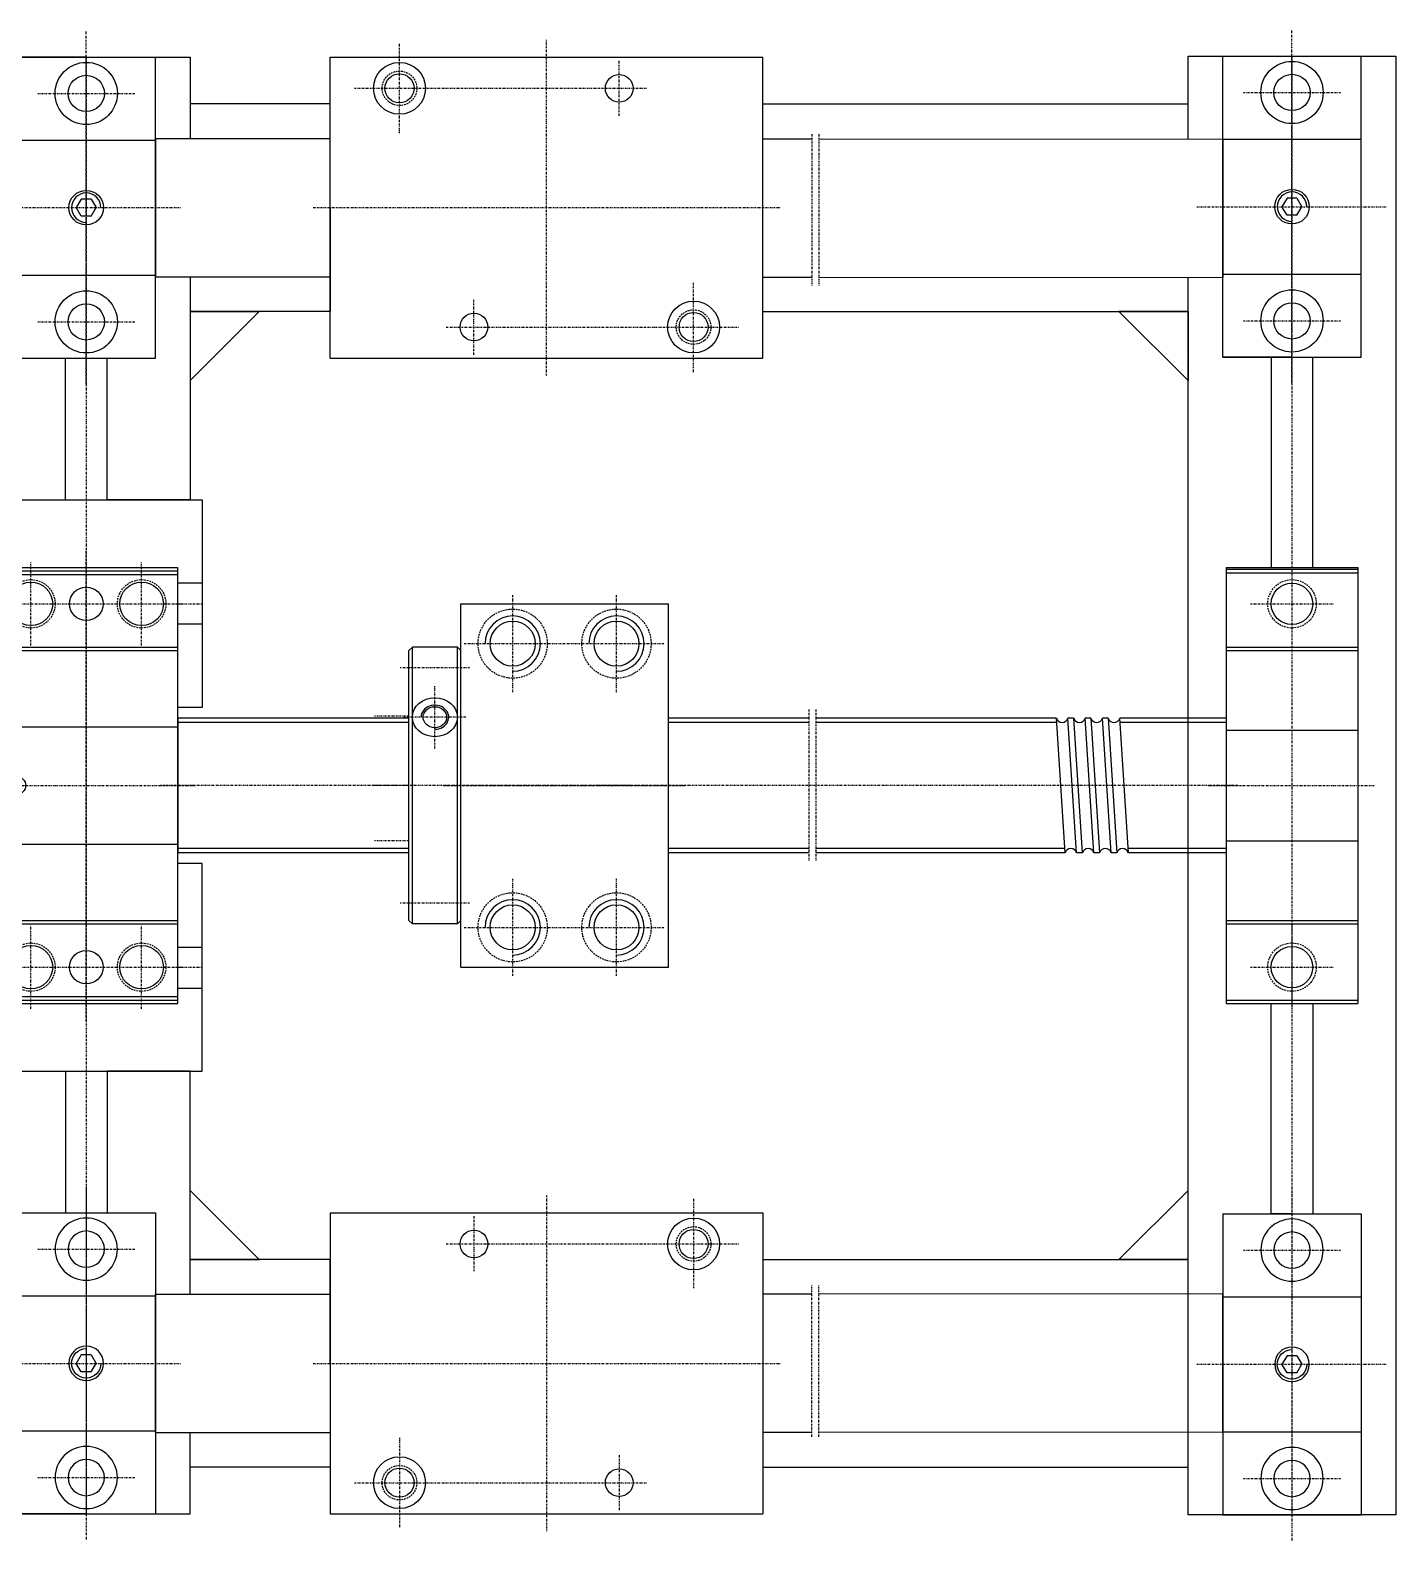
# Model space of a CAD drawing. Header units: millimetres. Extents: x -3388 to 4307, y 243 to 4457.
# Drawn here: x 89.3 to 484, y 422.6 to 859.2 of the extents above; entities that cross this region are included whole.
import ezdxf

# ---------------------------------------------------------------- set-up
doc = ezdxf.new("R2010")
doc.units = ezdxf.units.MM
for name, pattern in [('AUSGEZOGEN', [0]), ('GESTRICHELT', [0.75, 0.5, -0.25]), ('STRICHPUNKT', [1, 0.5, -0.25, 0, -0.25])]:
    doc.linetypes.add(name, pattern=pattern)
for name, color, linetype in [('L2STAR', 2, 'AUSGEZOGEN'), ('L5STAR', 7, 'AUSGEZOGEN'), ('M2STAR', 2, 'STRICHPUNKT'), ('U2STAR', 2, 'GESTRICHELT')]:
    doc.layers.add(name, color=color, linetype=linetype)
doc.layers.add('osie', color=2, linetype='STRICHPUNKT', lineweight=25)

# ---------------------------------------------------------------- blocks, each defined once
blk = doc.blocks.new('R159113030_5')
at = {"layer": 'L2STAR'}
for p, q in [((-16.14, 26.5), (-16.14, 29)), ((-12.14, 26.5), (-12.14, 29)), ((-11.64, 28.34), (-2.5, 28.34)), ((11.64, 28.34), (2.5, 28.34)), ((12.14, 26.5), (12.14, 29)), ((16.14, 26.5), (16.14, 29))]:
    blk.add_line(p, q, dxfattribs=at)
at = {"layer": 'L5STAR'}
for p, q in [((-26, 33), (-25, 34)), ((-2.5, 33), (-26, 33)), ((-26, 29), (-26, 33)), ((-25, 34), (-2.5, 34)), ((-2.5, 34), (-2.5, 26.84)), ((2.5, 34), (25, 34)), ((2.5, 26.84), (2.5, 34)), ((26, 33), (2.5, 33)), ((25, 34), (26, 33)), ((26, 33), (26, 29)), ((-63, 26.5), (63, 26.5)), ((-63, 26.5), (-63, -26.5)), ((-62, 26.5), (-62, -26.5)), ((-61, 26.5), (-61, -26.5)), ((-40, 26.5), (-40, -26.5)), ((-39, 26.5), (-39, -26.5)), ((-17, 28.37), (-26, 29)), ((-2.5, 29), (-26, 29)), ((-17, 26.5), (-17, -26.5)), ((-16.64, 29), (-16.64, 26.5)), ((-11.64, 26.5), (-11.64, 29)), ((-2.5, 26.84), (2.5, 26.84)), ((26, 29), (2.5, 29)), ((11.64, 26.5), (11.64, 29)), ((16.64, 29), (16.64, 26.5)), ((26, 29), (17, 28.37)), ((17, 26.5), (17, -26.5)), ((39, 26.5), (39, -26.5)), ((40, 26.5), (40, -26.5)), ((61, 26.5), (61, -26.5)), ((62, 26.5), (62, -26.5)), ((63, 26.5), (63, -26.5)), ((-63, -26.5), (63, -26.5))]:
    blk.add_line(p, q, dxfattribs=at)
for centre, radius in [((-52.5, 16), 6.3), ((0, 20), 2.5), ((52.5, 16), 6.3), ((-52.5, 0), 4.85), ((52.5, 0), 4.85), ((-52.5, -16), 6.3), ((52.5, -16), 6.3)]:
    blk.add_circle(centre, radius, dxfattribs=at)
for centre, start, end in [((-17.03, 27.87), 38.4588, 85.9995), ((17.03, 27.87), 94.0005, 141.5412)]:
    blk.add_arc(centre, 0.5, start, end, dxfattribs=at)
at = {"layer": 'M2STAR'}
for p, q in [((0, 41.59), (0, -31.5)), ((-14.14, 35), (-14.14, 25)), ((14.14, 35), (14.14, 25)), ((-52.5, 28), (-52.5, -28)), ((52.5, 28), (52.5, -28)), ((-7, 20), (7, 20)), ((-64.5, 16), (-40.5, 16)), ((40.5, 16), (64.5, 16)), ((-68, 0), (68, 0)), ((-64.5, -16), (-40.5, -16)), ((40.5, -16), (64.5, -16))]:
    blk.add_line(p, q, dxfattribs=at)
at = {"layer": 'U2STAR'}
for centre in [(-52.5, 16), (52.5, 16), (-52.5, -16), (52.5, -16)]:
    blk.add_circle(centre, 7, dxfattribs=at)
blk = doc.blocks.new('R150640010_5')
at = {"layer": 'L2STAR'}
for centre in [(-41, 45), (41, 45), (-41, 15), (41, 15)]:
    blk.add_arc(centre, 8, 180, 90, dxfattribs=at)
at = {"layer": 'L5STAR'}
for p, q in [((-52.5, 60), (52.5, 60)), ((-52.5, 60), (-52.5, 0)), ((52.5, 60), (52.5, 0)), ((-52.5, 0), (52.5, 0))]:
    blk.add_line(p, q, dxfattribs=at)
for centre in [(-41, 45), (41, 45), (-41, 15), (41, 15)]:
    blk.add_circle(centre, 6.5, dxfattribs=at)
at = {"layer": 'M2STAR'}
for p, q in [((0, 65), (0, -5)), ((-41, 59), (-41, 1)), ((41, 59), (41, 1)), ((-55, 45), (-27, 45)), ((27, 45), (55, 45)), ((-55, 15), (-27, 15)), ((27, 15), (55, 15))]:
    blk.add_line(p, q, dxfattribs=at)
at = {"layer": 'U2STAR'}
for centre in [(-41, 45), (41, 45), (-41, 15), (41, 15)]:
    blk.add_circle(centre, 10, dxfattribs=at)
blk = doc.blocks.new('R159163020_5')
at = {"layer": 'L5STAR'}
for p, q in [((63, 19), (-63, 19)), ((-63, 19), (-63, -19)), ((-62, 19), (-62, -19)), ((-40, 19), (-40, -19)), ((-39, 19), (-39, -19)), ((-16, 19), (-16, -19)), ((16, 19), (16, -19)), ((39, 19), (39, -19)), ((40, 19), (40, -19)), ((61.5, 19), (61.5, -19)), ((62.5, 19), (62.5, -19)), ((63, 19), (63, -19)), ((63, -19), (-63, -19))]:
    blk.add_line(p, q, dxfattribs=at)
for centre in [(-52.5, 0), (52.5, 0)]:
    blk.add_circle(centre, 6, dxfattribs=at)
at = {"layer": 'M2STAR'}
for p, q in [((0, 24), (0, -24)), ((-52.5, 12), (-52.5, -12)), ((52.5, 12), (52.5, -12)), ((-40.5, 0), (-64.5, 0)), ((64.5, 0), (40.5, 0))]:
    blk.add_line(p, q, dxfattribs=at)
at = {"layer": 'U2STAR'}
for centre in [(-52.5, 0), (52.5, 0)]:
    blk.add_circle(centre, 7, dxfattribs=at)
blk = doc.blocks.new('R105804000_5')
at = {"layer": 'L2STAR'}
blk.add_arc((0, 0), 4.25, 270, 180, dxfattribs=at)
at = {"layer": 'L5STAR'}
for p, q in [((-43.5, 20), (43.5, 20)), ((-43.5, 20), (-43.5, -20)), ((-19.5, 20), (-19.5, -20)), ((19.5, 20), (19.5, -20)), ((43.5, 20), (43.5, -20)), ((-2.5, 1.44), (0, 2.89)), ((-2.5, -1.44), (-2.5, 1.44)), ((2.5, 1.44), (0, 2.89)), ((2.5, -1.44), (2.5, 1.44)), ((-2.5, -1.44), (0, -2.89)), ((2.5, -1.44), (0, -2.89)), ((-43.5, -20), (43.5, -20))]:
    blk.add_line(p, q, dxfattribs=at)
for centre, radius in [((-33, 0), 9), ((33, 0), 9), ((-33, 0), 5.25), ((0, 0), 5), ((33, 0), 5.25)]:
    blk.add_circle(centre, radius, dxfattribs=at)
at = {"layer": 'M2STAR'}
for p, q in [((0, 27.5), (0, -27.5)), ((-33, 14), (-33, -14)), ((33, 14), (33, -14)), ((-51, 0), (51, 0))]:
    blk.add_line(p, q, dxfattribs=at)

msp = doc.modelspace()

# ---------------------------------------------------------------- linework, layer by layer
for p, q in [((125.5, 807.91667), (125.5, 827.91667)), ((125.5, 827.91667), (176.03777, 827.88129)), ((125.5, 827.91667), (125.5, 787.91667)), ((301.03777, 827.79378), (315.22933, 827.78384)), ((317.22933, 827.78244), (433.99488, 827.70069)), ((433.99488, 827.70069), (433.99488, 787.70069)), ((125.5, 787.91667), (176.03777, 787.88129)), ((301.03777, 787.79378), (315.22933, 787.78384)), ((317.22933, 787.78244), (433.99488, 787.70069)), ((135.5, 777.91667), (155.5, 777.91667)), ((155.5, 777.91667), (135.5, 757.91667)), ((423.97809, 777.91667), (403.97809, 777.91667)), ((423.97809, 757.91667), (403.97809, 777.91667)), ((423.97809, 777.91667), (423.97809, 757.91667)), ((132, 582.34434), (139.00006, 582.34434)), ((155.5, 503.91667), (135.5, 523.91667)), ((423.97809, 523.91667), (403.97809, 503.91667)), ((135.5, 503.91667), (155.5, 503.91667)), ((423.97809, 503.91667), (403.97809, 503.91667)), ((125.5, 493.91667), (176.03777, 493.95205)), ((125.5, 453.91667), (125.5, 493.91667)), ((301.03777, 494.03956), (315.22933, 494.04949)), ((317.22933, 494.05089), (433.99488, 494.13264)), ((433.99488, 454.13264), (433.99488, 494.13264)), ((125.5, 473.91667), (125.5, 453.91667)), ((301.03777, 454.03956), (315.22933, 454.04949)), ((317.22933, 454.05089), (433.99488, 454.13264)), ((125.5, 453.91667), (176.03777, 453.95205))]:
    msp.add_line(p, q)
for points in [[(105.5, 851.41667), (75.5, 851.41667), (75.5, 723.48899), (99.5, 723.48899), (99.5, 764.41667)], [(105.5, 851.41667), (135.5, 851.41667), (135.5, 827.90967)], [(433.99488, 851.70069), (483.99488, 851.70069), (483.99488, 764.70069), (483.99488, 430.13264), (423.99488, 430.13264), (423.97809, 454.12563), (423.97809, 764.70069)], [(423.97809, 827.70771), (423.97809, 851.70069), (433.99488, 851.70069)], [(176.03777, 807.91667), (176.03777, 837.91667), (135.5, 837.91667)], [(301.03777, 837.91667), (423.97809, 837.91667)], [(176.03777, 807.91667), (176.03777, 777.91667), (135.5, 777.91667)], [(135.5, 787.90967), (135.5, 723.48899), (111.5, 723.48899), (111.5, 764.41667)], [(423.97809, 764.9165), (423.97809, 787.70771)], [(301.03777, 777.91667), (423.97809, 777.91667)], [(453.99488, 764.70069), (433.99488, 764.70069)], [(453.99488, 764.70069), (447.99488, 764.70069), (447.99488, 703.91667), (459.99488, 703.91667), (459.99488, 764.70069)], [(79, 699.48899), (39.00006, 699.48899), (39.00006, 693.48899), (39.00006, 723.48899), (139.00006, 723.48899), (139.00006, 663.48899), (132, 663.48899)], [(132, 699.48899), (139.00006, 699.48899)], [(132, 687.63807), (139.00006, 687.63807)], [(79, 582.34434), (39.00006, 582.34434), (39.00006, 588.34434), (39.00006, 558.34434), (139.00006, 558.34434), (139.00006, 618.34434), (132, 618.34434)], [(132, 594.19526), (139.00006, 594.19526)], [(453.99488, 517.13264), (447.99488, 517.13264), (447.99488, 577.91667), (459.99488, 577.91667), (459.99488, 517.13264)], [(105.5, 430.41667), (75.5, 430.41667), (75.5, 558.34434), (99.5, 558.34434), (99.5, 517.41667)], [(135.5, 493.92367), (135.5, 558.34434), (111.5, 558.34434), (111.5, 517.41667)], [(176.03777, 473.91667), (176.03777, 503.91667), (135.5, 503.91667)], [(301.03777, 503.91667), (423.97809, 503.91667)], [(176.03777, 473.91667), (176.03777, 443.91667), (135.5, 443.91667)], [(105.5, 430.41667), (135.5, 430.41667), (135.5, 453.92367)], [(301.03777, 443.91667), (423.97809, 443.91667)]]:
    msp.add_lwpolyline(points)
for centre in [(259.53777, 842.41667), (217.53777, 773.41667), (217.53777, 508.41667), (259.53777, 439.41667)]:
    msp.add_circle(centre, 4)
at = {"layer": 'L2STAR'}
for p, q in [((198.75358, 659.11667), (132, 659.11667)), ((314.38948, 659.11667), (273.75358, 659.11667)), ((385.93774, 659.11667), (316.38948, 659.11667)), ((434.99153, 659.11667), (404.32004, 659.11667)), ((198.75358, 622.71667), (132, 622.71667)), ((314.38948, 622.71667), (273.75358, 622.71667)), ((388.27107, 622.71667), (316.38948, 622.71667)), ((434.99153, 622.71667), (406.65338, 622.71667))]:
    msp.add_line(p, q, dxfattribs=at)
msp.add_ellipse((206.25358, 660.65084), major_axis=(4, 0), ratio=0.866025404, start_param=4.71238898, end_param=9.424777961, dxfattribs=at)
at = {"layer": 'L5STAR'}
for p, q in [((176.03777, 851.41667), (301.03777, 851.41667)), ((176.03777, 764.41667), (176.03777, 851.41667)), ((301.03777, 764.41667), (301.03777, 851.41667)), ((176.03777, 764.41667), (301.03777, 764.41667)), ((198.75358, 679.91667), (199.75358, 680.91667)), ((198.75358, 601.91667), (198.75358, 679.91667)), ((199.75358, 600.91667), (199.75358, 680.91667)), ((212.75358, 680.91667), (199.75358, 680.91667)), ((212.75358, 600.91667), (212.75358, 680.91667)), ((212.75358, 680.91667), (213.75358, 679.91667)), ((213.75358, 601.91667), (213.75358, 679.91667)), ((132, 660.41667), (132, 621.41667)), ((198.75358, 660.41667), (132, 660.41667)), ((314.38948, 660.41667), (273.75358, 660.41667)), ((385.8544, 660.41667), (316.38948, 660.41667)), ((385.8544, 660.41667), (388.3544, 621.41667)), ((391.73671, 621.41667), (389.23671, 660.41667)), ((390.8544, 660.41667), (389.23671, 660.41667)), ((390.8544, 660.41667), (393.3544, 621.41667)), ((396.73671, 621.41667), (394.23671, 660.41667)), ((395.8544, 660.41667), (394.23671, 660.41667)), ((395.8544, 660.41667), (398.3544, 621.41667)), ((401.73671, 621.41667), (399.23671, 660.41667)), ((400.8544, 660.41667), (399.23671, 660.41667)), ((400.8544, 660.41667), (403.3544, 621.41667)), ((434.99153, 660.41667), (404.23671, 660.41667)), ((406.73671, 621.41667), (404.23671, 660.41667)), ((434.99153, 660.41667), (434.99153, 621.41667)), ((198.75358, 621.41667), (132, 621.41667)), ((314.38948, 621.41667), (273.75358, 621.41667)), ((388.3544, 621.41667), (316.38948, 621.41667)), ((393.3544, 621.41667), (391.73671, 621.41667)), ((398.3544, 621.41667), (396.73671, 621.41667)), ((403.3544, 621.41667), (401.73671, 621.41667)), ((434.99153, 621.41667), (406.73671, 621.41667)), ((198.75358, 601.91667), (199.75358, 600.91667)), ((212.75358, 600.91667), (199.75358, 600.91667)), ((212.75358, 600.91667), (213.75358, 601.91667)), ((176.03777, 517.41667), (301.03777, 517.41667)), ((176.03777, 517.41667), (176.03777, 430.41667)), ((301.03777, 517.41667), (301.03777, 430.41667)), ((176.03777, 430.41667), (301.03777, 430.41667))]:
    msp.add_line(p, q, dxfattribs=at)
for centre, radius in [((196.03777, 842.41667), 7.5), ((196.03777, 842.41667), 4.2), ((281.03777, 773.41667), 7.5), ((281.03777, 773.41667), 4.2), ((281.03777, 508.41667), 7.5), ((281.03777, 508.41667), 4.2), ((196.03777, 439.41667), 7.5), ((196.03777, 439.41667), 4.2)]:
    msp.add_circle(centre, radius, dxfattribs=at)
for centre, start, end in [((387.54556, 660.86667), 194.9005967, 345.0994033), ((392.54556, 660.86667), 194.9005967, 345.0994033), ((397.54556, 660.86667), 194.9005967, 345.0994033), ((402.54556, 660.86667), 194.9005967, 345.0994033), ((390.04556, 620.96667), 14.9005967, 165.0994033), ((395.04556, 620.96667), 14.9005967, 165.0994033), ((400.04556, 620.96667), 14.9005967, 165.0994033), ((405.04556, 620.96667), 14.9005967, 165.0994033)]:
    msp.add_arc(centre, 1.75, start, end, dxfattribs=at)
for major_axis, ratio in [((-6.5, 0), 0.866025404), ((-3.4, 0), 0.891496739)]:
    msp.add_ellipse((206.25358, 660.65084), major_axis=major_axis, ratio=ratio, dxfattribs=at)
at = {"layer": 'M2STAR'}
for p, q in [((238.53777, 759.41667), (238.53777, 856.41667)), ((196.03777, 829.41667), (196.03777, 855.41667)), ((259.53777, 834.41667), (259.53777, 850.41667)), ((183.03777, 842.41667), (267.53777, 842.41667)), ((315.22933, 829.19521), (315.22933, 785.19521)), ((317.22933, 829.19521), (317.22933, 785.19521)), ((171.03777, 807.91667), (306.03777, 807.91667)), ((281.03777, 760.41667), (281.03777, 786.41667)), ((217.53777, 765.41667), (217.53777, 781.41667)), ((209.53777, 773.41667), (294.03777, 773.41667)), ((216.25358, 674.91667), (196.25358, 674.91667)), ((206.25358, 651.65084), (206.25358, 669.65084)), ((198.75358, 660.91667), (188.75358, 660.91667)), ((215.25358, 660.65084), (197.25358, 660.65084)), ((314.38948, 662.91667), (314.38948, 618.91667)), ((316.38948, 662.91667), (316.38948, 618.91667)), ((438.31185, 640.91667), (127, 640.91667)), ((198.75358, 640.91667), (188.75358, 640.91667)), ((262.75358, 640.91667), (252.75358, 640.91667)), ((198.75358, 624.91667), (188.75358, 624.91667)), ((216.25358, 606.91667), (196.25358, 606.91667)), ((238.53777, 522.41667), (238.53777, 425.41667)), ((281.03777, 521.41667), (281.03777, 495.41667)), ((217.53777, 516.41667), (217.53777, 500.41667)), ((209.53777, 508.41667), (294.03777, 508.41667)), ((315.22933, 452.63813), (315.22933, 496.63813)), ((317.22933, 452.63813), (317.22933, 496.63813)), ((171.03777, 473.91667), (306.03777, 473.91667)), ((196.03777, 452.41667), (196.03777, 426.41667)), ((259.53777, 447.41667), (259.53777, 431.41667)), ((183.03777, 439.41667), (267.53777, 439.41667))]:
    msp.add_line(p, q, dxfattribs=at)
at = {"layer": 'osie'}
msp.add_line((453.99488, 851.70069), (453.99488, 430.13264), dxfattribs=at)
msp.add_lwpolyline([(105.5, 851.41667), (105.5, 430.41667)], dxfattribs=at)
at = {"layer": 'osie', "linetype": 'STRICHPUNKT'}
for points in [[(132, 693.41667), (139, 693.41667)], [(132, 588.41667), (139, 588.41667)]]:
    msp.add_lwpolyline(points, dxfattribs=at)
at = {"layer": 'U2STAR'}
for centre in [(196.03777, 842.41667), (281.03777, 773.41667), (281.03777, 508.41667), (196.03777, 439.41667)]:
    msp.add_circle(centre, 5, dxfattribs=at)

# ---------------------------------------------------------------- block references
for name, p, rotation in [('R105804000_5', (105.5, 807.91667), 89.99999999999997), ('R105804000_5', (453.99488, 808.20069), 89.99999999999997), ('R159113030_5', (105.5, 640.91667), 90), ('R159163020_5', (453.99153, 640.91667), 90), ('R150640010_5', (273.75358, 640.91667), 90)]:
    msp.add_blockref(name, p, dxfattribs=dict(rotation=rotation))
at = {"xscale": -1, "rotation": 90.00000000000007}
for p in [(105.5, 473.91667), (453.99488, 473.63264)]:
    msp.add_blockref('R105804000_5', p, dxfattribs=at)

doc.saveas('drawing.dxf')
